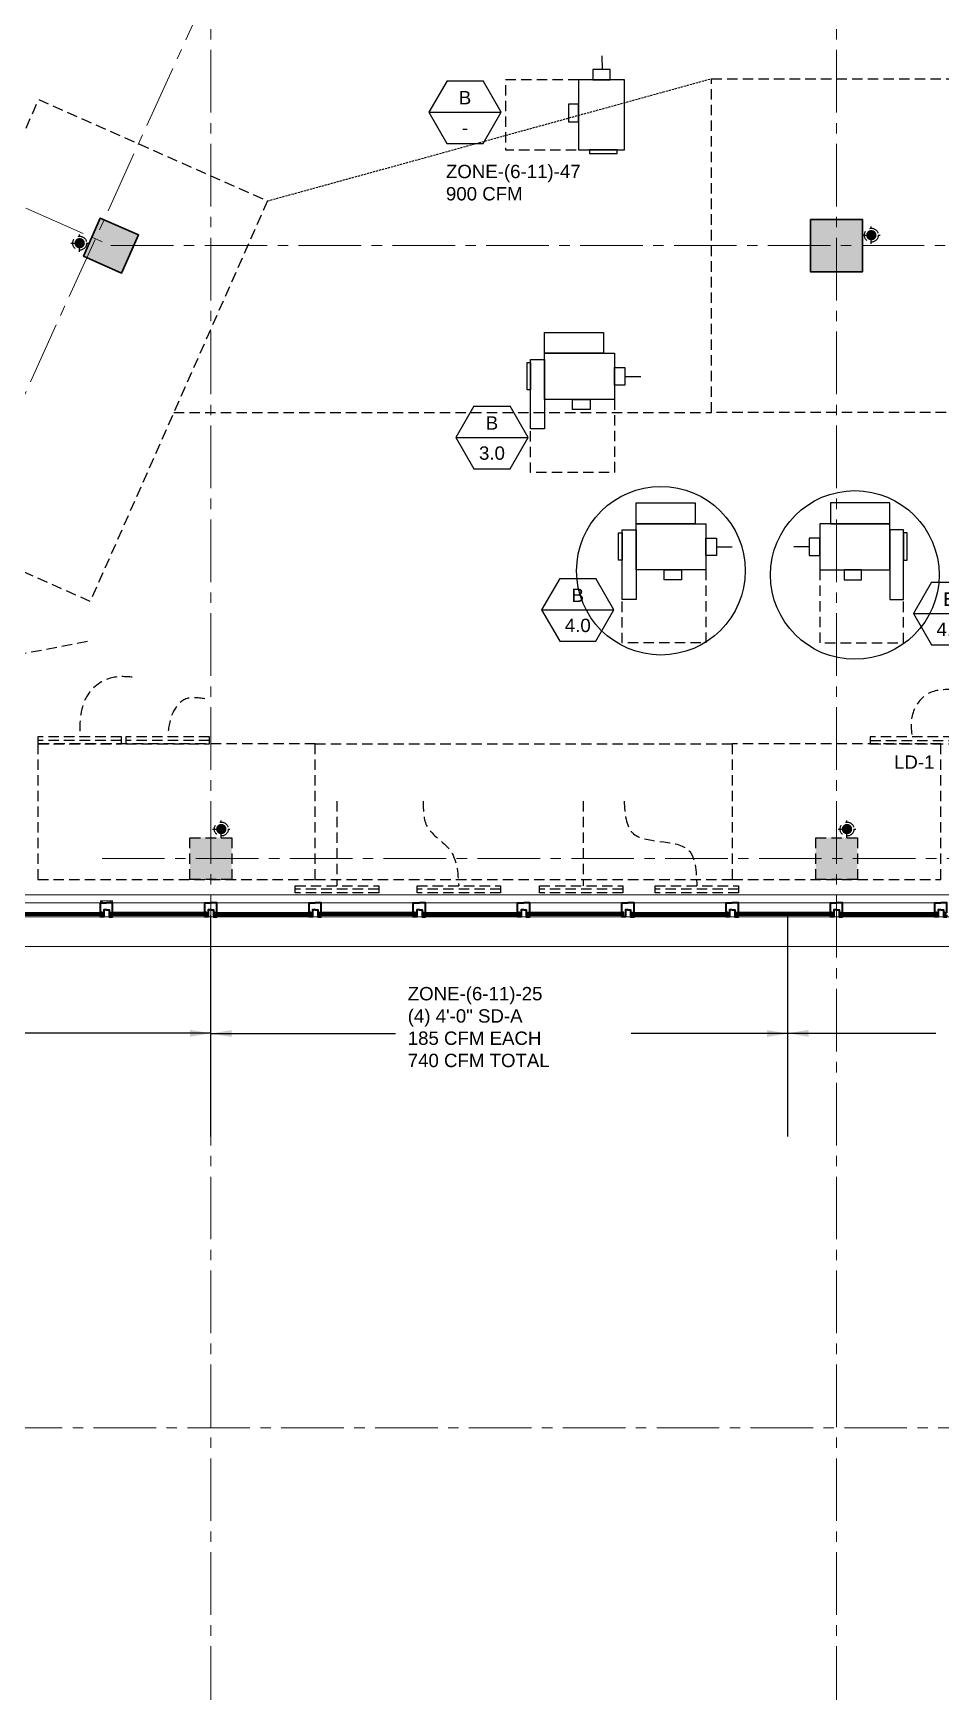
# Model space of a CAD drawing. Header units: inches. Extents: x -26012 to 27, y -3347 to 2082.
# Drawn here: x -24403 to -23881, y -465 to 489 of the extents above; entities that cross this region are included whole.
import ezdxf
from ezdxf.enums import TextEntityAlignment as Align

# ---------------------------------------------------------------- set-up
doc = ezdxf.new("R2010")
doc.units = ezdxf.units.IN
doc.header["$LTSCALE"] = 48
doc.header["$MEASUREMENT"] = 0
for name, pattern in [('A_Column Grid$0$CENTER2', [1.125, 0.75, -0.125, 0.125, -0.125]), ('HIDDEN2', [0.1875, 0.125, -0.0625]), ('NB - 5th floor_plan$0$HIDDEN2', [0.1875, 0.125, -0.0625])]:
    doc.linetypes.add(name, pattern=pattern)
doc.layers.get('0').update_dxf_attribs({"plot": 0})
for name, color, linetype in [('A104$0$A-ANNO-PATT-1-12', 8, 'Continuous'), ('A104$0$A-ANNO-PATT-1-6', 8, 'Continuous'), ('A104$0$A-ANNO-PATT-3-12', 8, 'Continuous'), ('A104$0$A-CLNG-RAIL', 8, 'Continuous'), ('A104$0$A-COLS-COL1-6', 8, 'Continuous'), ('A104$0$A-COLS-COL3-12', 8, 'Continuous'), ('A104$0$A-FLOR-AWNG', 8, 'Continuous'), ('A104$0$A-FLOR-SLAB', 8, 'Continuous'), ('A104$0$A-GLAZ', 8, 'Continuous'), ('A104$0$A-Roof-leader', 8, 'Continuous'), ('A_Column Grid$0$A-GRID-GRD1-12', 8, 'A_Column Grid$0$CENTER2'), ('A_Column Grid$0$A-GRID-GRD1-15', 8, 'A_Column Grid$0$CENTER2'), ('CLEAR', 1, 'HIDDEN2'), ('HAEQUIP', 94, 'Continuous'), ('M-HVAC-anno', 6, 'Continuous'), ('M-HVAC-blck', 6, 'Continuous'), ('M-HVAC-clrn', 1, 'HIDDEN2'), ('M-HVAC-eqpm-fptd', 94, 'Continuous'), ('M-HVAC-Flex', 5, 'Continuous'), ('M-HVAC-FUTR', 4, 'HIDDEN2'), ('M-HVAC-supp', 93, 'Continuous'), ('M-HVAC-Term-Supp', 92, 'Continuous'), ('M-HVAC-TEXT', 6, 'Continuous'), ('NB - 5th floor_plan$0$STCCOLS1', 1, 'NB - 5th floor_plan$0$HIDDEN2'), ('NB - 5th floor_plan$0$STDROPS', 1, 'NB - 5th floor_plan$0$HIDDEN2'), ('NB - 5th floor_plan$0$STWETSTACK', 1, 'NB - 5th floor_plan$0$HIDDEN2'), ('XREF', 8, 'Continuous')]:
    doc.layers.add(name, color=color, linetype=linetype)
doc.styles.add('M08', font='arial.ttf', dxfattribs={"height": 7.68})
doc.styles.get("Standard").update_dxf_attribs({"font": 'simplex.shx'})
doc.dimstyles.new('STANDARD$7', dxfattribs={"dimtxt": 0.18, "dimasz": 0.125, "dimexe": 0.18, "dimexo": 0.06, "dimgap": 0.09, "dimtad": 0, "dimtih": 1, "dimtoh": 1, "dimdec": 4, "dimzin": 0, "dimdsep": 46, "dimtxsty": 'Standard', "dimcen": 0.09, "dimadec": 0, "dimazin": 0, "dimtfac": 1, "dimtdec": 4, "dimtofl": 0, "dimtmove": 0, "dimatfit": 3, "dimfxl": 1, "dimtolj": 1, "dimtzin": 0, "dimarcsym": 0})

# ---------------------------------------------------------------- blocks, each defined once
blk = doc.blocks.new('A104')
at = {"layer": 'A104$0$A-Roof-leader', "lineweight": 13}
h = blk.add_hatch(color=256, dxfattribs=at)
edge = h.paths.add_edge_path()
edge.add_arc((-23921.0236, 373.1574), 3, 0, 360)
h = blk.add_hatch(color=256, dxfattribs=at)
edge = h.paths.add_edge_path()
edge.add_arc((-24376.5002, 368.5538), 3, 0, 360)
h = blk.add_hatch(color=256, dxfattribs=at)
edge = h.paths.add_edge_path()
edge.add_arc((-24295.0236, 31.5949), 3, 0, 360)
h = blk.add_hatch(color=256, dxfattribs=at)
edge = h.paths.add_edge_path()
edge.add_arc((-23935.0236, 31.5949), 3, 0, 360)
at = {"layer": 'A104$0$A-ANNO-PATT-1-12', "lineweight": 30}
for points in [[(-24289.0236, 2.595), (-24289.0236, 26.595), (-24313.0236, 2.595), (-24313.0236, 26.595)], [(-23929.0236, 2.595), (-23929.0236, 26.595), (-23953.0236, 2.595), (-23953.0236, 26.595)]]:
    blk.add_solid(points, dxfattribs=at)
at = {"layer": 'A104$0$A-ANNO-PATT-1-6', "lineweight": 30, "extrusion": (0, 0, -1)}
blk.add_solid([(23956.0236, 382.1574), (23926.0236, 382.1574), (23956.0236, 352.1574), (23926.0236, 352.1574)], dxfattribs=at)
at = {"layer": 'A104$0$A-ANNO-PATT-3-12', "lineweight": 30, "extrusion": (0, 0, -1)}
blk.add_solid([(24352.4109, 351.3253), (24342.6978, 373.2717), (24374.3577, 361.0389), (24364.6441, 382.9853)], dxfattribs=at)
at = {"layer": 'A104$0$A-CLNG-RAIL', "lineweight": 13}
for p, q in [((-24364.5228, -9.8565), (-24364.5228, -9.7165)), ((-24364.5228, -9.7165), (-24363.5248, -9.7165)), ((-24364.4178, -9.8565), (-24364.5228, -9.8565)), ((-24364.5228, -10.9045), (-24364.5228, -10.5425)), ((-24364.5228, -10.5425), (-24364.4178, -10.5425)), ((-24364.4778, -10.9045), (-24364.5228, -10.9045)), ((-24364.1778, -9.7665), (-24364.4778, -9.7665)), ((-24364.4778, -9.7665), (-24364.4778, -9.8165)), ((-24364.4778, -9.8165), (-24364.4178, -9.8165)), ((-24364.4178, -10.5825), (-24364.4778, -10.5825)), ((-24364.4778, -10.5825), (-24364.4778, -10.6325)), ((-24364.4778, -10.6325), (-24364.1778, -10.6325)), ((-24364.1038, -10.6825), (-24364.4778, -10.6825)), ((-24364.4778, -10.6825), (-24364.4778, -10.9045)), ((-24364.4178, -9.8165), (-24364.4178, -9.8565)), ((-24364.4178, -10.5425), (-24364.4178, -10.5825)), ((-24364.2378, -9.8565), (-24364.2378, -9.8165)), ((-24364.2378, -9.8165), (-24364.1778, -9.8165)), ((-24364.1328, -9.8565), (-24364.2378, -9.8565)), ((-24364.2378, -10.5825), (-24364.2378, -10.5425)), ((-24364.2378, -10.5425), (-24363.5748, -10.5425)), ((-24364.1778, -10.5825), (-24364.2378, -10.5825)), ((-24364.1778, -9.8165), (-24364.1778, -9.7665)), ((-24364.1778, -10.6325), (-24364.1778, -10.5825)), ((-24363.5748, -9.7665), (-24364.1328, -9.7665)), ((-24364.1328, -9.7665), (-24364.1328, -9.8565)), ((-24364.1038, -10.9045), (-24364.1038, -10.6825)), ((-24364.0588, -10.9045), (-24364.1038, -10.9045)), ((-24363.2728, -10.6025), (-24364.0588, -10.6025)), ((-24364.0588, -10.6025), (-24364.0588, -10.6965)), ((-24364.0588, -10.6965), (-24364.0238, -10.6965)), ((-24364.0238, -10.6965), (-24364.0588, -10.8215)), ((-24364.0588, -10.8215), (-24364.0588, -10.9045)), ((-24363.5748, -10.5425), (-24363.5748, -9.7665)), ((-24363.5248, -9.7165), (-24363.5248, -10.5425)), ((-24363.5248, -10.5425), (-24363.4308, -10.5425)), ((-24363.4308, -10.5425), (-24363.4308, -10.5075)), ((-24363.4308, -10.5075), (-24363.3058, -10.5425)), ((-24363.2728, -10.8215), (-24363.3078, -10.6965)), ((-24363.3078, -10.6965), (-24363.2728, -10.6965)), ((-24363.3058, -10.5425), (-24363.2228, -10.5425)), ((-24363.2728, -10.6965), (-24363.2728, -10.6025)), ((-24363.2728, -10.9045), (-24363.2728, -10.8215)), ((-24363.2228, -10.9045), (-24363.2728, -10.9045)), ((-24363.2228, -10.5425), (-24363.2228, -10.9045)), ((-24358.7403, -10.5425), (-24358.8233, -10.5425)), ((-24358.8233, -10.5425), (-24358.8233, -10.9045)), ((-24358.8233, -10.9045), (-24358.7733, -10.9045)), ((-24358.7733, -10.6965), (-24358.7733, -10.6025)), ((-24358.7733, -10.6025), (-24357.9873, -10.6025)), ((-24358.7733, -10.8215), (-24358.7383, -10.6965)), ((-24358.7383, -10.6965), (-24358.7733, -10.6965)), ((-24358.7733, -10.9045), (-24358.7733, -10.8215)), ((-24358.6153, -10.5075), (-24358.7403, -10.5425)), ((-24358.6153, -10.5425), (-24358.6153, -10.5075)), ((-24358.5213, -10.5425), (-24358.6153, -10.5425)), ((-24357.5233, -9.7165), (-24358.5213, -9.7165)), ((-24358.5213, -9.7165), (-24358.5213, -10.5425)), ((-24358.4713, -10.5425), (-24358.4713, -9.7665)), ((-24358.4713, -9.7665), (-24357.9133, -9.7665)), ((-24357.8083, -10.5425), (-24358.4713, -10.5425)), ((-24357.9873, -10.6965), (-24358.0223, -10.6965)), ((-24358.0223, -10.6965), (-24357.9873, -10.8215)), ((-24357.9873, -10.6025), (-24357.9873, -10.6965)), ((-24357.9873, -10.8215), (-24357.9873, -10.9045)), ((-24357.9873, -10.9045), (-24357.9423, -10.9045)), ((-24357.9423, -10.9045), (-24357.9423, -10.6825)), ((-24357.9423, -10.6825), (-24357.5683, -10.6825)), ((-24357.9133, -9.7665), (-24357.9133, -9.8565)), ((-24357.9133, -9.8565), (-24357.8083, -9.8565)), ((-24357.8683, -9.8165), (-24357.8683, -9.7665)), ((-24357.8683, -9.7665), (-24357.5683, -9.7665)), ((-24357.8083, -9.8165), (-24357.8683, -9.8165)), ((-24357.8683, -10.6325), (-24357.8683, -10.5825)), ((-24357.8683, -10.5825), (-24357.8083, -10.5825)), ((-24357.5683, -10.6325), (-24357.8683, -10.6325)), ((-24357.8083, -9.8565), (-24357.8083, -9.8165)), ((-24357.8083, -10.5825), (-24357.8083, -10.5425)), ((-24357.5683, -9.8165), (-24357.6283, -9.8165)), ((-24357.6283, -9.8165), (-24357.6283, -9.8565)), ((-24357.6283, -9.8565), (-24357.5233, -9.8565)), ((-24357.5233, -10.5425), (-24357.6283, -10.5425)), ((-24357.6283, -10.5425), (-24357.6283, -10.5825)), ((-24357.6283, -10.5825), (-24357.5683, -10.5825)), ((-24357.5683, -9.7665), (-24357.5683, -9.8165)), ((-24357.5683, -10.5825), (-24357.5683, -10.6325)), ((-24357.5683, -10.6825), (-24357.5683, -10.9045)), ((-24357.5683, -10.9045), (-24357.5233, -10.9045)), ((-24357.5233, -9.8565), (-24357.5233, -9.7165)), ((-24357.5233, -10.9045), (-24357.5233, -10.5425))]:
    blk.add_line(p, q, dxfattribs=at)
at = {"layer": 'A104$0$A-CLNG-RAIL', "lineweight": 13, "flags": 128}
for points in [[(-24364.4225, -9.799), (-24364.235, -9.799)], [(-24364.4225, -10.6093), (-24364.235, -10.6093)], [(-24364.2675, -9.8111), (-24364.2554, -9.8656), (-24364.2493, -9.9383), (-24364.2035, -10.1297)], [(-24364.2675, -10.5971), (-24364.2554, -10.5427), (-24364.2493, -10.47), (-24364.2035, -10.2786)], [(-24357.7786, -9.8111), (-24357.7907, -9.8656), (-24357.7968, -9.9383), (-24357.8426, -10.1297)], [(-24357.7786, -10.5971), (-24357.7907, -10.5427), (-24357.7968, -10.47), (-24357.8426, -10.2786)], [(-24357.6235, -9.799), (-24357.811, -9.799)], [(-24357.6235, -10.6093), (-24357.811, -10.6093)]]:
    blk.add_lwpolyline(points, dxfattribs=at)
at = {"layer": 'A104$0$A-CLNG-RAIL', "lineweight": 13}
for points in [[(-24364.4008, -9.8051), (-24364.3887, -9.8535), (-24364.4068, -9.9019), (-24364.4432, -9.9746), (-24364.4583, -9.9988), (-24364.5135, -10.1297)], [(-24364.4008, -10.6032), (-24364.3887, -10.5548), (-24364.4068, -10.5063), (-24364.4432, -10.4337), (-24364.4583, -10.4095), (-24364.5135, -10.2786)], [(-24364.3705, -9.8051), (-24364.3705, -9.8414), (-24364.3705, -9.8959), (-24364.4008, -9.9685), (-24364.4159, -9.9988), (-24364.4604, -10.1297)], [(-24364.3705, -10.6032), (-24364.3705, -10.5669), (-24364.3705, -10.5124), (-24364.4008, -10.4398), (-24364.4159, -10.4095), (-24364.4604, -10.2786)], [(-24364.3428, -9.799), (-24364.3402, -9.8172), (-24364.3341, -9.8596), (-24364.3463, -9.9504), (-24364.3639, -9.9988), (-24364.3861, -10.1297)], [(-24364.3428, -10.6093), (-24364.3402, -10.5911), (-24364.3341, -10.5487), (-24364.3463, -10.4579), (-24364.3639, -10.4095), (-24364.3861, -10.2786)], [(-24364.322, -9.799), (-24364.3099, -9.908), (-24364.322, -9.9746), (-24364.3166, -9.9988), (-24364.3161, -10.1297)], [(-24364.322, -10.6093), (-24364.3099, -10.5003), (-24364.322, -10.4337), (-24364.3166, -10.4095), (-24364.3161, -10.2786)], [(-24364.2857, -9.8111), (-24364.2857, -9.8656), (-24364.2857, -9.9261), (-24364.2736, -9.9746), (-24364.2701, -9.9988), (-24364.2458, -10.1297)], [(-24364.2857, -10.5971), (-24364.2857, -10.5427), (-24364.2857, -10.4821), (-24364.2736, -10.4337), (-24364.2701, -10.4095), (-24364.2458, -10.2786)], [(-24357.7604, -9.8111), (-24357.7604, -9.8656), (-24357.7604, -9.9261), (-24357.7725, -9.9746), (-24357.776, -9.9988), (-24357.8003, -10.1297)], [(-24357.7604, -10.5971), (-24357.7604, -10.5427), (-24357.7604, -10.4821), (-24357.7725, -10.4337), (-24357.776, -10.4095), (-24357.8003, -10.2786)], [(-24357.7241, -9.799), (-24357.7362, -9.908), (-24357.7241, -9.9746), (-24357.7294, -9.9988), (-24357.73, -10.1297)], [(-24357.7241, -10.6093), (-24357.7362, -10.5003), (-24357.7241, -10.4337), (-24357.7294, -10.4095), (-24357.73, -10.2786)], [(-24357.7033, -9.799), (-24357.7059, -9.8172), (-24357.7119, -9.8596), (-24357.6998, -9.9504), (-24357.6822, -9.9988), (-24357.66, -10.1297)], [(-24357.7033, -10.6093), (-24357.7059, -10.5911), (-24357.7119, -10.5487), (-24357.6998, -10.4579), (-24357.6822, -10.4095), (-24357.66, -10.2786)], [(-24357.6756, -9.8051), (-24357.6756, -9.8414), (-24357.6756, -9.8959), (-24357.6453, -9.9685), (-24357.6302, -9.9988), (-24357.5857, -10.1297)], [(-24357.6756, -10.6032), (-24357.6756, -10.5669), (-24357.6756, -10.5124), (-24357.6453, -10.4398), (-24357.6302, -10.4095), (-24357.5857, -10.2786)], [(-24357.6453, -9.8051), (-24357.6574, -9.8535), (-24357.6393, -9.9019), (-24357.6029, -9.9746), (-24357.5878, -9.9988), (-24357.5326, -10.1297)], [(-24357.6453, -10.6032), (-24357.6574, -10.5548), (-24357.6393, -10.5063), (-24357.6029, -10.4337), (-24357.5878, -10.4095), (-24357.5326, -10.2786)]]:
    blk.add_open_spline(points, degree=3, dxfattribs=at)
blk.add_3dface([(-24364.5228, -9.6665), (-24357.5233, -9.6665), (-24357.5233, -9.7165), (-24364.5228, -9.7165)], dxfattribs=at)
at = {"layer": 'A104$0$A-COLS-COL1-6', "lineweight": 30}
blk.add_3dface([(-23956.0236, 382.1574), (-23926.0236, 382.1574), (-23926.0236, 352.1574), (-23956.0236, 352.1574)], dxfattribs=at)
at = {"layer": 'A104$0$A-COLS-COL3-12', "lineweight": 30}
blk.add_3dface([(-24374.3574, 361.0387), (-24352.4109, 351.3253), (-24342.6975, 373.2719), (-24364.644, 382.9853)], dxfattribs=at)
at = {"layer": 'A104$0$A-FLOR-AWNG', "lineweight": 0}
for p in [(-23011.0236, -35.9051), (-24108.805, -35.9051)]:
    blk.add_line(p, (-24602.516, -35.9051), dxfattribs=at)
at = {"layer": 'A104$0$A-FLOR-SLAB', "lineweight": 0, "flags": 128}
blk.add_lwpolyline([(-23869.2731, 1530.3475), (-21072.7739, 1530.3449), (-21072.7739, -6.1545), (-22489.2736, -6.1545), (-22489.2736, 53.8448), (-22872.7736, 53.8448), (-22872.7736, -6.1545), (-24409.272, -6.1545)], dxfattribs=at)
at = {"layer": 'A104$0$A-GLAZ', "lineweight": 0}
for p, q in [((-24422.0237, -18.9045), (-23010.0236, -18.9045)), ((-24422.0237, -18.9045), (-24108.805, -18.9045)), ((-24363.7734, -17.1545), (-24415.7723, -17.1545)), ((-24363.7734, -17.6545), (-24415.7723, -17.6545)), ((-24364.5239, -10.9045), (-24414.0239, -10.9045)), ((-24303.7739, -17.1545), (-24358.2739, -17.1545)), ((-24303.7739, -17.6545), (-24358.2739, -17.6545)), ((-24304.5239, -10.9045), (-24357.5239, -10.9045)), ((-24298.2734, -17.1545), (-24243.7734, -17.1545)), ((-24298.2734, -17.6545), (-24243.7734, -17.6545)), ((-24297.5234, -10.9045), (-24244.5234, -10.9045)), ((-24183.7739, -17.1545), (-24238.2739, -17.1545)), ((-24183.7739, -17.6545), (-24238.2739, -17.6545)), ((-24184.5239, -10.9045), (-24237.5239, -10.9045)), ((-24178.2734, -17.1545), (-24123.7734, -17.1545)), ((-24178.2734, -17.1545), (-24123.7734, -17.1545)), ((-24178.2734, -17.6545), (-24123.7734, -17.6545)), ((-24178.2734, -17.6545), (-24123.7734, -17.6545)), ((-24177.5234, -10.9045), (-24124.5234, -10.9045)), ((-24177.5234, -10.9045), (-24124.5234, -10.9045)), ((-24108.805, -17.1545), (-24118.2739, -17.1545)), ((-24063.7739, -17.1545), (-24118.2739, -17.1545)), ((-24108.805, -17.6545), (-24118.2739, -17.6545)), ((-24063.7739, -17.6545), (-24118.2739, -17.6545)), ((-24108.805, -10.9045), (-24117.5239, -10.9045)), ((-24064.5239, -10.9045), (-24117.5239, -10.9045)), ((-24058.2734, -17.1545), (-24003.7734, -17.1545)), ((-24058.2734, -17.6545), (-24003.7734, -17.6545)), ((-24057.5234, -10.9045), (-24004.5234, -10.9045)), ((-23943.7739, -17.1545), (-23998.2739, -17.1545)), ((-23943.7739, -17.6545), (-23998.2739, -17.6545)), ((-23944.5239, -10.9045), (-23997.5239, -10.9045)), ((-23938.2734, -17.1545), (-23883.7734, -17.1545)), ((-23938.2734, -17.6545), (-23883.7734, -17.6545)), ((-23937.5234, -10.9045), (-23884.5234, -10.9045))]:
    blk.add_line(p, q, dxfattribs=at)
at = {"layer": 'A104$0$A-GLAZ', "lineweight": 30}
for p, q in [((-24363.7745, -16.6554), (-24415.7737, -16.6554)), ((-24363.7745, -17.9045), (-24415.7737, -17.9045))]:
    blk.add_line(p, q, dxfattribs=at)
at = {"layer": 'A104$0$A-GLAZ', "lineweight": 40}
for p, q in [((-24363.7734, -16.6545), (-24363.7734, -17.9045)), ((-24303.7739, -16.6545), (-24358.2739, -16.6545)), ((-24358.2739, -16.6545), (-24358.2739, -17.9045)), ((-24303.7739, -17.9045), (-24358.2739, -17.9045)), ((-24303.7739, -16.6545), (-24303.7739, -17.9045)), ((-24298.2734, -16.6545), (-24298.2734, -17.9045)), ((-24298.2734, -16.6545), (-24243.7734, -16.6545)), ((-24298.2734, -17.9045), (-24243.7734, -17.9045)), ((-24243.7734, -16.6545), (-24243.7734, -17.9045)), ((-24183.7739, -16.6545), (-24238.2739, -16.6545)), ((-24238.2739, -16.6545), (-24238.2739, -17.9045)), ((-24183.7739, -17.9045), (-24238.2739, -17.9045)), ((-24183.7739, -16.6545), (-24183.7739, -17.9045)), ((-24178.2734, -16.6545), (-24178.2734, -17.9045)), ((-24178.2734, -16.6545), (-24123.7734, -16.6545)), ((-24178.2734, -16.6545), (-24178.2734, -17.9045)), ((-24178.2734, -16.6545), (-24123.7734, -16.6545)), ((-24178.2734, -17.9045), (-24123.7734, -17.9045)), ((-24178.2734, -17.9045), (-24123.7734, -17.9045)), ((-24123.7734, -16.6545), (-24123.7734, -17.9045)), ((-24123.7734, -16.6545), (-24123.7734, -17.9045)), ((-24108.805, -16.6545), (-24118.2739, -16.6545)), ((-24118.2739, -16.6545), (-24118.2739, -17.9045)), ((-24063.7739, -16.6545), (-24118.2739, -16.6545)), ((-24118.2739, -16.6545), (-24118.2739, -17.9045)), ((-24108.805, -17.9045), (-24118.2739, -17.9045)), ((-24063.7739, -17.9045), (-24118.2739, -17.9045)), ((-24063.7739, -16.6545), (-24063.7739, -17.9045)), ((-24058.2734, -16.6545), (-24058.2734, -17.9045)), ((-24058.2734, -16.6545), (-24003.7734, -16.6545)), ((-24058.2734, -17.9045), (-24003.7734, -17.9045)), ((-24003.7734, -16.6545), (-24003.7734, -17.9045)), ((-23943.7739, -16.6545), (-23998.2739, -16.6545)), ((-23998.2739, -16.6545), (-23998.2739, -17.9045)), ((-23943.7739, -17.9045), (-23998.2739, -17.9045)), ((-23943.7739, -16.6545), (-23943.7739, -17.9045)), ((-23938.2734, -16.6545), (-23938.2734, -17.9045)), ((-23938.2734, -16.6545), (-23883.7734, -16.6545)), ((-23938.2734, -17.9045), (-23883.7734, -17.9045)), ((-23883.7734, -16.6545), (-23883.7734, -17.9045))]:
    blk.add_line(p, q, dxfattribs=at)
at = {"layer": 'A104$0$A-GLAZ', "lineweight": 40, "flags": 128}
for points in [[(-24361.0236, -14.9045), (-24362.5234, -14.9045), (-24362.5234, -18.9045), (-24364.5234, -18.9045), (-24364.5234, -18.1545), (-24363.5234, -18.1545), (-24363.5234, -16.4045), (-24364.5234, -16.4045), (-24364.5234, -10.9045), (-24361.0236, -10.9045)], [(-24361.0236, -14.9045), (-24359.5239, -14.9045), (-24359.5239, -18.9045), (-24357.5239, -18.9045), (-24357.5239, -18.1545), (-24358.5239, -18.1545), (-24358.5239, -16.4045), (-24357.5239, -16.4045), (-24357.5239, -10.9045), (-24361.0236, -10.9045)], [(-24301.0236, -14.9045), (-24302.5239, -14.9045), (-24302.5239, -18.9045), (-24304.5239, -18.9045), (-24304.5239, -18.1545), (-24303.5239, -18.1545), (-24303.5239, -16.4045), (-24304.5239, -16.4045), (-24304.5239, -10.9045), (-24301.0236, -10.9045)], [(-24301.0236, -14.9045), (-24299.5234, -14.9045), (-24299.5234, -18.9045), (-24297.5234, -18.9045), (-24297.5234, -18.1545), (-24298.5234, -18.1545), (-24298.5234, -16.4045), (-24297.5234, -16.4045), (-24297.5234, -10.9045), (-24301.0236, -10.9045)], [(-24241.0236, -14.9045), (-24242.5234, -14.9045), (-24242.5234, -18.9045), (-24244.5234, -18.9045), (-24244.5234, -18.1545), (-24243.5234, -18.1545), (-24243.5234, -16.4045), (-24244.5234, -16.4045), (-24244.5234, -10.9045), (-24241.0236, -10.9045)], [(-24241.0236, -14.9045), (-24239.5239, -14.9045), (-24239.5239, -18.9045), (-24237.5239, -18.9045), (-24237.5239, -18.1545), (-24238.5239, -18.1545), (-24238.5239, -16.4045), (-24237.5239, -16.4045), (-24237.5239, -10.9045), (-24241.0236, -10.9045)], [(-24181.0236, -14.9045), (-24182.5239, -14.9045), (-24182.5239, -18.9045), (-24184.5239, -18.9045), (-24184.5239, -18.1545), (-24183.5239, -18.1545), (-24183.5239, -16.4045), (-24184.5239, -16.4045), (-24184.5239, -10.9045), (-24181.0236, -10.9045)], [(-24181.0236, -14.9045), (-24179.5234, -14.9045), (-24179.5234, -18.9045), (-24177.5234, -18.9045), (-24177.5234, -18.1545), (-24178.5234, -18.1545), (-24178.5234, -16.4045), (-24177.5234, -16.4045), (-24177.5234, -10.9045), (-24181.0236, -10.9045)], [(-24181.0236, -14.9045), (-24179.5234, -14.9045), (-24179.5234, -18.9045), (-24177.5234, -18.9045), (-24177.5234, -18.1545), (-24178.5234, -18.1545), (-24178.5234, -16.4045), (-24177.5234, -16.4045), (-24177.5234, -10.9045), (-24181.0236, -10.9045)], [(-24121.0236, -14.9045), (-24122.5234, -14.9045), (-24122.5234, -18.9045), (-24124.5234, -18.9045), (-24124.5234, -18.1545), (-24123.5234, -18.1545), (-24123.5234, -16.4045), (-24124.5234, -16.4045), (-24124.5234, -10.9045), (-24121.0236, -10.9045)], [(-24121.0236, -14.9045), (-24122.5234, -14.9045), (-24122.5234, -18.9045), (-24124.5234, -18.9045), (-24124.5234, -18.1545), (-24123.5234, -18.1545), (-24123.5234, -16.4045), (-24124.5234, -16.4045), (-24124.5234, -10.9045), (-24121.0236, -10.9045)], [(-24121.0236, -14.9045), (-24119.5239, -14.9045), (-24119.5239, -18.9045), (-24117.5239, -18.9045), (-24117.5239, -18.1545), (-24118.5239, -18.1545), (-24118.5239, -16.4045), (-24117.5239, -16.4045), (-24117.5239, -10.9045), (-24121.0236, -10.9045)], [(-24121.0236, -14.9045), (-24119.5239, -14.9045), (-24119.5239, -18.9045), (-24117.5239, -18.9045), (-24117.5239, -18.1545), (-24118.5239, -18.1545), (-24118.5239, -16.4045), (-24117.5239, -16.4045), (-24117.5239, -10.9045), (-24121.0236, -10.9045)], [(-24061.0236, -14.9045), (-24062.5239, -14.9045), (-24062.5239, -18.9045), (-24064.5239, -18.9045), (-24064.5239, -18.1545), (-24063.5239, -18.1545), (-24063.5239, -16.4045), (-24064.5239, -16.4045), (-24064.5239, -10.9045), (-24061.0236, -10.9045)], [(-24061.0236, -14.9045), (-24059.5234, -14.9045), (-24059.5234, -18.9045), (-24057.5234, -18.9045), (-24057.5234, -18.1545), (-24058.5234, -18.1545), (-24058.5234, -16.4045), (-24057.5234, -16.4045), (-24057.5234, -10.9045), (-24061.0236, -10.9045)], [(-24001.0236, -14.9045), (-24002.5234, -14.9045), (-24002.5234, -18.9045), (-24004.5234, -18.9045), (-24004.5234, -18.1545), (-24003.5234, -18.1545), (-24003.5234, -16.4045), (-24004.5234, -16.4045), (-24004.5234, -10.9045), (-24001.0236, -10.9045)], [(-24001.0236, -14.9045), (-23999.5239, -14.9045), (-23999.5239, -18.9045), (-23997.5239, -18.9045), (-23997.5239, -18.1545), (-23998.5239, -18.1545), (-23998.5239, -16.4045), (-23997.5239, -16.4045), (-23997.5239, -10.9045), (-24001.0236, -10.9045)], [(-23941.0236, -14.9045), (-23942.5239, -14.9045), (-23942.5239, -18.9045), (-23944.5239, -18.9045), (-23944.5239, -18.1545), (-23943.5239, -18.1545), (-23943.5239, -16.4045), (-23944.5239, -16.4045), (-23944.5239, -10.9045), (-23941.0236, -10.9045)], [(-23941.0236, -14.9045), (-23939.5234, -14.9045), (-23939.5234, -18.9045), (-23937.5234, -18.9045), (-23937.5234, -18.1545), (-23938.5234, -18.1545), (-23938.5234, -16.4045), (-23937.5234, -16.4045), (-23937.5234, -10.9045), (-23941.0236, -10.9045)], [(-23881.0236, -14.9045), (-23882.5234, -14.9045), (-23882.5234, -18.9045), (-23884.5234, -18.9045), (-23884.5234, -18.1545), (-23883.5234, -18.1545), (-23883.5234, -16.4045), (-23884.5234, -16.4045), (-23884.5234, -10.9045), (-23881.0236, -10.9045)], [(-23881.0236, -14.9045), (-23879.5239, -14.9045), (-23879.5239, -18.9045), (-23877.5239, -18.9045), (-23877.5239, -18.1545), (-23878.5239, -18.1545), (-23878.5239, -16.4045), (-23877.5239, -16.4045), (-23877.5239, -10.9045), (-23881.0236, -10.9045)]]:
    blk.add_lwpolyline(points, dxfattribs=at)
blk = doc.blocks.new('NB - 5th floor_plan')
at = {"layer": 'NB - 5th floor_plan$0$STCCOLS1', "color": 1, "linetype": 'NB - 5th floor_plan$0$HIDDEN2'}
blk.add_lwpolyline([(-24374.36, 361.04), (-24364.64, 382.98), (-24342.7, 373.27), (-24352.41, 351.33), (-24374.36, 361.04)], dxfattribs=at)
for points in [[(-23956.02, 382.16), (-23926.02, 382.16), (-23926.02, 352.16), (-23956.02, 352.16)], [(-24313.02, 26.59), (-24289.02, 26.59), (-24289.02, 2.59), (-24313.02, 2.59)], [(-23953.02, 26.59), (-23929.02, 26.59), (-23929.02, 2.59), (-23953.02, 2.59)]]:
    blk.add_lwpolyline(points, close=True, dxfattribs=at)
at = {"layer": 'NB - 5th floor_plan$0$STDROPS', "color": 1, "linetype": 'NB - 5th floor_plan$0$HIDDEN2', "ltscale": 0.2}
blk.add_line((-24268.41, 392.84), (-24013.02, 463.16), dxfattribs=at)
at = {"layer": 'NB - 5th floor_plan$0$STDROPS', "color": 1, "linetype": 'NB - 5th floor_plan$0$HIDDEN2'}
for p, q in [((-24322.29, 271.16), (-24013.02, 271.16)), ((-24241.02, 80.59), (-24001.02, 80.59)), ((-24241.02, 2.59), (-24001.02, 2.59))]:
    blk.add_line(p, q, dxfattribs=at)
for points in [[(-24013.02, 463.16), (-23869.02, 463.16), (-23869.02, 271.16), (-24013.02, 271.16)], [(-24370.41, 162.48), (-24502.08, 220.78), (-24400.08, 451.14), (-24268.41, 392.84)], [(-24400.52, 2.59), (-24241.02, 2.59), (-24241.02, 80.6), (-24400.52, 80.59)], [(-24001.02, 2.59), (-23881.02, 2.59), (-23881.02, 80.59), (-24001.02, 80.59)]]:
    blk.add_lwpolyline(points, close=True, dxfattribs=at)
at = {"layer": 'NB - 5th floor_plan$0$STWETSTACK', "color": 1, "linetype": 'NB - 5th floor_plan$0$HIDDEN2'}
for p, q in [((-24376.5, 363.55, -0.01), (-24376.5, 373.55, -0.01)), ((-23926.02, 373.16, -0.01), (-23916.02, 373.16, -0.01)), ((-23921.02, 368.16, -0.01), (-23921.02, 378.16, -0.01)), ((-24381.5, 368.55, -0.01), (-24371.5, 368.55, -0.01)), ((-24300.02, 31.59, -0.01), (-24290.02, 31.59, -0.01)), ((-24295.02, 26.59, -0.01), (-24295.02, 36.59, -0.01)), ((-23940.02, 31.59, -0.01), (-23930.02, 31.59, -0.01)), ((-23935.02, 26.59, -0.01), (-23935.02, 36.59, -0.01))]:
    blk.add_line(p, q, dxfattribs=at)
for centre in [(-24376.5, 368.55, -0.01), (-23921.02, 373.16, -0.01), (-24295.02, 31.59, -0.01), (-23935.02, 31.59, -0.01)]:
    blk.add_circle(centre, 4, dxfattribs=at)
blk = doc.blocks.new('A_Column Grid')
at = {"layer": 'A_Column Grid$0$A-GRID-GRD1-12', "lineweight": 0}
blk.add_line((-24363.6, 14.59), (-20941.25, 14.59), dxfattribs=at)
at = {"layer": 'A_Column Grid$0$A-GRID-GRD1-15', "lineweight": 0}
for p, q in [((-24301.02, 1667.67), (-24301.02, -2700.91)), ((-23941.02, 1667.67), (-23941.02, -2700.91)), ((-23943.33, 1304.88), (-25689.31, -2539.42)), ((-24605.09, 475.69), (-24358.53, 367.16)), ((-24358.53, 367.16), (-20840.23, 367.16)), ((-24638.51, -312.84), (-20840.23, -312.84))]:
    blk.add_line(p, q, dxfattribs=at)
at = {"layer": 'A_Column Grid$0$A-GRID-GRD1-15', "lineweight": 0, "flags": 128}
blk.add_lwpolyline([(-24714.24, -17.91), (-24395.02, -17.91)], dxfattribs=at)
blk = doc.blocks.new('A$C73FD2CE6')
at = {"layer": 'M-HVAC-blck'}
for p, q in [((10.41, 36), (0, 18.01)), ((10.41, 36), (31.18, 36)), ((41.57, 17.97), (31.18, 36)), ((0, 18.01), (10.37, 0)), ((0.01, 17.99), (41.56, 17.99)), ((31.17, 0), (41.57, 17.97)), ((10.37, 0), (31.17, 0))]:
    blk.add_line(p, q, dxfattribs=at)
at = {"layer": 'M-HVAC-TEXT', "style": 'M08'}
for tag, p in [('2', (20.78, 26.3)), ('1', (20.78, 8.99))]:
    blk.add_attdef(tag, text='', height=7.68, dxfattribs=at).set_placement(p, align=Align.MIDDLE)
blk = doc.blocks.new('FPTD INT')
at = {"layer": 'CLEAR', "flags": 128}
blk.add_lwpolyline([(-26603.13, -1659.44), (-26603.13, -1701.44), (-26562.88, -1701.44), (-26562.88, -1659.44)], dxfattribs=at)
at = {"layer": 'HAEQUIP'}
for p, q in [((-26562.88, -1632.94), (-26603.13, -1632.94)), ((-26603.13, -1632.94), (-26603.13, -1659.44)), ((-26562.88, -1659.44), (-26562.88, -1632.94)), ((-26603.13, -1659.44), (-26562.88, -1659.44))]:
    blk.add_line(p, q, dxfattribs=at)
for points in [[(-26560.88, -1653.01), (-26560.88, -1637.26), (-26562.88, -1637.26), (-26562.88, -1653.01)], [(-26603.13, -1651.19), (-26603.13, -1641.19), (-26609.13, -1641.19), (-26609.13, -1651.19)], [(-26579.13, -1659.44), (-26589.13, -1659.44), (-26589.13, -1665.19), (-26579.13, -1665.19)]]:
    blk.add_lwpolyline(points, close=True, dxfattribs=at)
blk = doc.blocks.new('SD-A')
at = {"layer": 'M-HVAC-FUTR'}
for p, q in [((2473.34, 316.58), (2425.34, 316.58)), ((2425.34, 316.58), (2425.34, 312.58)), ((2473.34, 312.58), (2473.34, 316.58)), ((2473.34, 314.58), (2425.34, 314.58)), ((2425.34, 312.58), (2473.34, 312.58))]:
    blk.add_line(p, q, dxfattribs=at)
blk = doc.blocks.new('A$C4BF10DA9')
at = {"layer": 'M-HVAC-clrn', "flags": 128}
blk.add_lwpolyline([(6, 42), (6, 0), (54.25, 0), (54.25, 25)], dxfattribs=at)
at = {"layer": 'M-HVAC-eqpm-fptd'}
for p, q in [((6, 68.5), (6, 42)), ((46.25, 68.5), (6, 68.5)), ((46.25, 42), (46.25, 68.5)), ((6, 42), (46.25, 42))]:
    blk.add_line(p, q, dxfattribs=at)
for points in [[(12.25, 68.5), (46.25, 68.5), (46.25, 80.5), (12.25, 80.5)], [(6, 50.25), (6, 60.25), (0, 60.25), (0, 50.25)], [(46.25, 25), (54.25, 25), (54.25, 65), (46.25, 65)], [(30, 42), (20, 42), (20, 36.25), (30, 36.25)]]:
    blk.add_lwpolyline(points, close=True, dxfattribs=at)
at = {"layer": 'M-HVAC-supp'}
blk.add_lwpolyline([(56.25, 47.5), (56.25, 63.25), (54.25, 63.25), (54.25, 47.5)], close=True, dxfattribs=at)

msp = doc.modelspace()

# ---------------------------------------------------------------- linework, layer by layer
for centre in [(-24042.09, 180.18), (-23930.52, 177.72)]:
    msp.add_circle(centre, 48.5)
at = {"layer": 'M-HVAC-anno'}
for p, q in [((-24301.02, -145.16), (-24301.02, -17.91)), ((-23969.13, -145.16), (-23969.13, -17.91))]:
    msp.add_line(p, q, dxfattribs=at)
at = {"layer": 'M-HVAC-Flex'}
for p, q in [((-24076.08, 476.39), (-24075.86, 468.44)), ((-24062.86, 291.96), (-24053.69, 291.96))]:
    msp.add_line(p, q, dxfattribs=at)
for points in [[(-24010.15, 193.93), (-24001.16, 193.93)], [(-23956.7, 193.93), (-23965.69, 193.93)]]:
    msp.add_spline(points, degree=3, dxfattribs=at)
at = {"layer": 'M-HVAC-FUTR'}
for p, q in [((-24371.95, 139.44), (-24410.02, 132.16, 0)), ((-24228.46, 47.69), (-24228.46, -1.02, 0)), ((-24086.87, 47.69, 0), (-24086.87, -1.02, 0))]:
    msp.add_line(p, q, dxfattribs=at)
for points in [[(-24346.2, 118.98), (-24357.94, 118.65, 0), (-24371.82, 108.86, 0), (-24376.52, 84.59, 0)], [(-24304.49, 106.49), (-24316, 106.19, 0), (-24323.05, 98.12, 0), (-24325.85, 84.59, 0)], [(-23873.62, 111.87), (-23888.55, 109.39), (-23897.55, 96.61), (-23897.62, 84.59)], [(-24178.84, 47.69), (-24176.46, 32.83, 0), (-24163.69, 19.88, 0), (-24158.41, -1.02, 0)], [(-24063.22, 47.69), (-24058.46, 29.48, 0), (-24026.71, 19.88, 0), (-24021.43, -1.02, 0)]]:
    msp.add_spline(points, degree=3, dxfattribs=at)

# ---------------------------------------------------------------- block references
at = {"layer": 'M-HVAC-blck'}
for p, values in [((-24175.56, 425.95), {'2': 'B', '1': '-'}), ((-24160.06, 238.84), {'2': 'B', '1': '3.0'}), ((-24110.7, 139.75), {'2': 'B', '1': '4.0'}), ((-23896.82, 137.52), {'2': 'B', '1': '4.0'})]:
    msp.add_blockref('A$C73FD2CE6', p, dxfattribs=at).add_auto_attribs(values)
at = {"layer": 'M-HVAC-eqpm-fptd', "rotation": 270}
msp.add_blockref('FPTD INT', (-22430.07, -26140.69), dxfattribs=at)
at = {"layer": 'M-HVAC-FUTR', "xscale": -1}
for p in [(-24062.86, 236.71), (-24010.15, 138.68)]:
    msp.add_blockref('A$C4BF10DA9', p, dxfattribs=at)
at = {"layer": 'M-HVAC-FUTR'}
for name, p in [('A$C4BF10DA9', (-23956.7, 138.68)), ('SD-A', (-26825.86, -231.98, 0)), ('SD-A', (-26775.19, -231.98, 0))]:
    msp.add_blockref(name, p, dxfattribs=at)
at = {"layer": 'M-HVAC-Term-Supp', "rotation": 180}
msp.add_blockref('SD-A', (-21448.27, 397.17), dxfattribs=at)
at = {"layer": 'M-HVAC-Term-Supp', "xscale": -1}
for p, rotation in [((-26677.8, 311.56, 0), 180.0000284536164), ((-26607.75, 311.56, 0), 180.0000284536164), ((-26537.3, 311.53, 0), 180), ((-26470.77, 311.56, 0), 180)]:
    msp.add_blockref('SD-A', p, dxfattribs=dict(at, rotation=rotation))
at = {"layer": 'XREF'}
for name in ['A_Column Grid', 'A104', 'NB - 5th floor_plan']:
    msp.add_blockref(name, (0, 0), dxfattribs=at)

# ---------------------------------------------------------------- texts
at = {"layer": 'M-HVAC-anno', "char_height": 7.68, "width": 88.2868, "attachment_point": 1, "style": 'M08'}
for s, insert in [('ZONE-(6-11)-47\\P900 CFM ', (-24165.77, 413.63, 0)), ('LD-1', (-23907.97, 73.92)), ('ZONE-(6-11)-25\\P(4) 4\'-0" SD-A\\P185 CFM EACH\\P740 CFM TOTAL', (-24187.75, -59.23))]:
    msp.add_mtext(s, dxfattribs=dict(at, insert=insert))

# ---------------------------------------------------------------- leaders
at = {"layer": 'M-HVAC-anno'}
for points in [[(-24301.02, -85.86), (-24603.53, -85.86)], [(-24300.97, -86.01, 0), (-24194.81, -86.01, 0)], [(-23969.13, -86.01, 0), (-24059.16, -86.01, 0)], [(-23969.13, -85.86), (-23883.99, -85.86)]]:
    msp.add_leader(points, dimstyle='STANDARD$7', override={"dimscale": 96, "dimgap": 0.09, "dimtad": 0}, dxfattribs=at)

doc.saveas('drawing.dxf')
